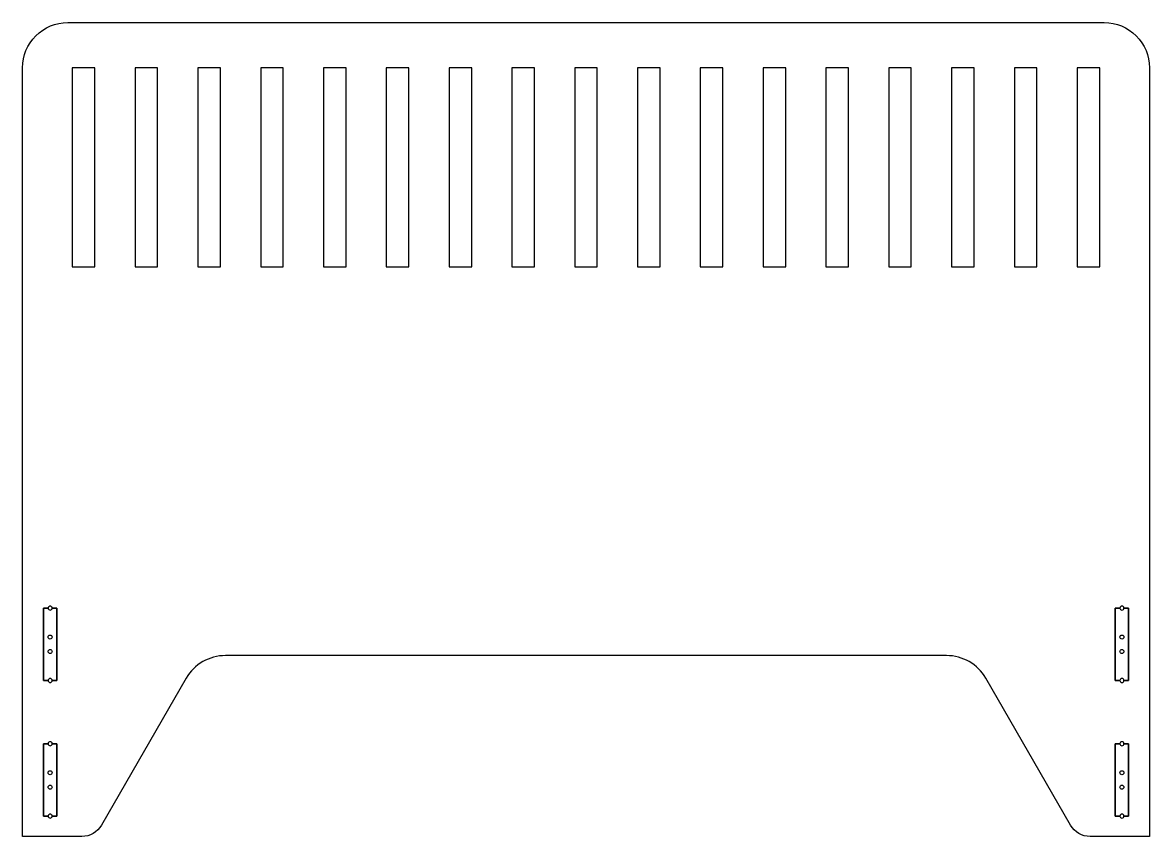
# Model space of a CAD drawing. Header units: millimetres. Extents: x -1223 to 23, y 0 to 900.
import ezdxf

# ---------------------------------------------------------------- set-up
doc = ezdxf.new("R2010")
doc.units = ezdxf.units.MM
doc.layers.get('0').update_dxf_attribs({"linetype": 'CONTINUOUS'})

msp = doc.modelspace()

# ---------------------------------------------------------------- linework, layer by layer
for points in [[(-27, 900, -0.414214), (23, 850), (23, 0), (-42.6, 0, -0.267949), (-64.2, 12.5), (-158, 175, 0.267949), (-201.3, 200), (-998.7, 200, 0.267949), (-1042, 175), (-1135.8, 12.5, -0.267949), (-1157.4, 0), (-1223, 0), (-1223, 850, -0.414214), (-1173, 900)], [(-1185, 252.5), (-1190.2, 252.5, 1), (-1194.7, 252.5), (-1200, 252.5), (-1200, 172.5), (-1194.7, 172.5, 1), (-1190.2, 172.5), (-1185, 172.5)], [(-1190.2, 252.5), (-1185, 252.5), (-1185, 172.5), (-1190.2, 172.5, 1), (-1194.7, 172.5), (-1200, 172.5), (-1200, 252.5), (-1194.7, 252.5, 1)], [(-15, 172.5), (-9.7, 172.5, 1), (-5.2, 172.5), (0, 172.5), (0, 252.5), (-5.2, 252.5, 1), (-9.7, 252.5), (-15, 252.5)], [(-9.7, 172.5), (-15, 172.5), (-15, 252.5), (-9.7, 252.5, 1), (-5.2, 252.5), (0, 252.5), (0, 172.5), (-5.2, 172.5, 1)], [(-1185, 102.5), (-1190.2, 102.5, 1), (-1194.7, 102.5), (-1200, 102.5), (-1200, 22.5), (-1194.7, 22.5, 1), (-1190.2, 22.5), (-1185, 22.5)], [(-1190.2, 102.5), (-1185, 102.5), (-1185, 22.5), (-1190.2, 22.5, 1), (-1194.7, 22.5), (-1200, 22.5), (-1200, 102.5), (-1194.7, 102.5, 1)], [(-15, 22.5), (-9.7, 22.5, 1), (-5.2, 22.5), (0, 22.5), (0, 102.5), (-5.2, 102.5, 1), (-9.7, 102.5), (-15, 102.5)], [(-9.7, 22.5), (-15, 22.5), (-15, 102.5), (-9.7, 102.5, 1), (-5.2, 102.5), (0, 102.5), (0, 22.5), (-5.2, 22.5, 1)]]:
    msp.add_lwpolyline(points, format="xyb", close=True)
for points in [[(-1143, 630), (-1143, 850), (-1168, 850), (-1168, 630)], [(-1073.6, 630), (-1073.6, 850), (-1098.6, 850), (-1098.6, 630)], [(-1004.1, 630), (-1004.1, 850), (-1029.1, 850), (-1029.1, 630)], [(-934.7, 630), (-934.7, 850), (-959.7, 850), (-959.7, 630)], [(-865.2, 630), (-865.2, 850), (-890.2, 850), (-890.2, 630)], [(-795.8, 630), (-795.8, 850), (-820.8, 850), (-820.8, 630)], [(-726.4, 630), (-726.4, 850), (-751.4, 850), (-751.4, 630)], [(-656.9, 630), (-656.9, 850), (-681.9, 850), (-681.9, 630)], [(-587.5, 630), (-587.5, 850), (-612.5, 850), (-612.5, 630)], [(-518.1, 630), (-518.1, 850), (-543.1, 850), (-543.1, 630)], [(-448.6, 630), (-448.6, 850), (-473.6, 850), (-473.6, 630)], [(-379.2, 630), (-379.2, 850), (-404.2, 850), (-404.2, 630)], [(-309.7, 630), (-309.7, 850), (-334.7, 850), (-334.7, 630)], [(-240.3, 630), (-240.3, 850), (-265.3, 850), (-265.3, 630)], [(-170.9, 630), (-170.9, 850), (-195.9, 850), (-195.9, 630)], [(-101.4, 630), (-101.4, 850), (-126.4, 850), (-126.4, 630)], [(-57, 630), (-32, 630), (-32, 850), (-57, 850)]]:
    msp.add_lwpolyline(points, close=True)
for centre in [(-1192.5, 220.5), (-7.5, 220.5), (-1192.5, 204.5), (-7.5, 204.5), (-1192.5, 70.5), (-7.5, 70.5), (-1192.5, 54.5), (-7.5, 54.5)]:
    msp.add_circle(centre, 2.25)

doc.saveas('drawing.dxf')
